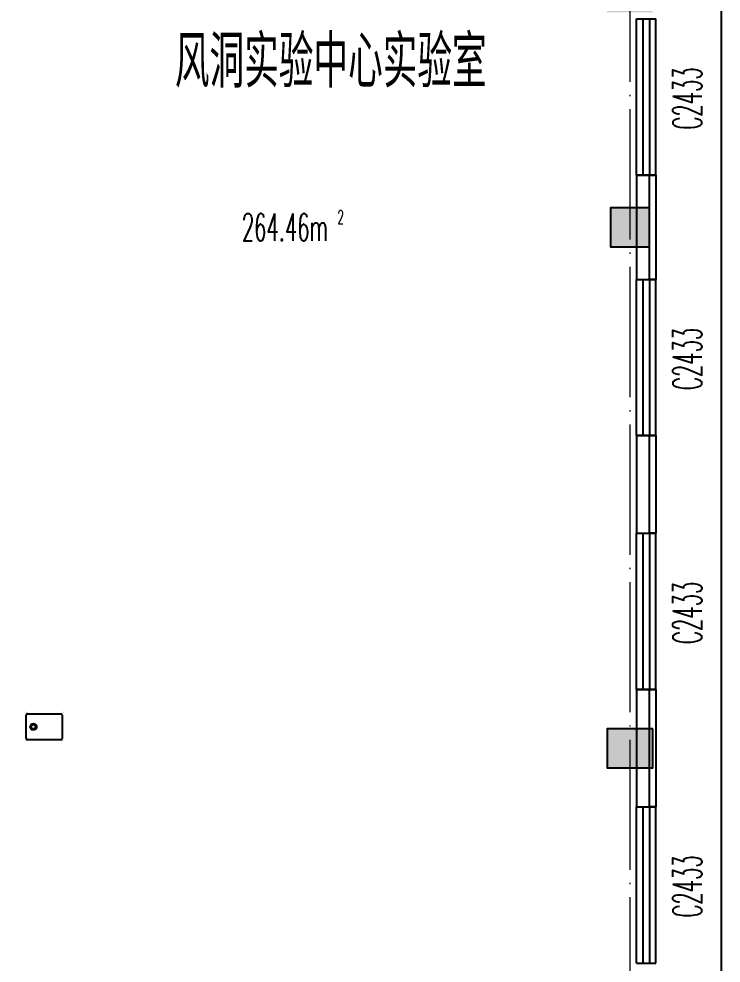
# Model space of a CAD drawing. Extents: x 1417642 to 3570900, y 124798 to 1191112.
# Drawn here: x 1579296 to 1590079, y 724233 to 738733 of the extents above; entities that cross this region are included whole.
import ezdxf

# ---------------------------------------------------------------- set-up
doc = ezdxf.new("R2010")
doc.units = 0
doc.header["$LTSCALE"] = 1000
doc.header["$MEASUREMENT"] = 0
doc.linetypes.add('DOTE', pattern=[2.42, 2, -0.2, 0.02, -0.2])
doc.layers.get('0').update_dxf_attribs({"linetype": 'CONTINUOUS'})
for name, color, linetype in [('colu', 2, 'CONTINUOUS'), ('DOTE', 1, 'DOTE'), ('SPACE', 7, 'CONTINUOUS'), ('SURFACE', 6, 'CONTINUOUS'), ('tiaozheng', 20, 'CONTINUOUS'), ('WALL', 4, 'CONTINUOUS'), ('WINDOW', 2, 'CONTINUOUS'), ('WINDOW_TEXT', 7, 'CONTINUOUS'), ('填充', 252, 'CONTINUOUS'), ('屋面轮廓', 101, 'CONTINUOUS'), ('柱填充', 8, 'CONTINUOUS'), ('水点', 3, 'CONTINUOUS')]:
    doc.layers.add(name, color=color, linetype=linetype)
doc.styles.add('_TCH_SPACE', font='ROMANS', dxfattribs={"width": 0.7, "height": 5, "bigfont": 'Z'})
doc.styles.add('_TCH_WINDOW', font='ROMANS.shx', dxfattribs={"width": 0.7, "height": 400, "bigfont": 'Z.shx'})
doc.styles.get("Standard").update_dxf_attribs({"font": 'GBENOR', "bigfont": 'GBCBIG'})

# ---------------------------------------------------------------- blocks, each defined once
blk = doc.blocks.new('M_E3')
for p, q in [((-275, -410), (-275, -50)), ((-255, -30), (255, -30)), ((275, -50), (275, -410)), ((255, -430), (-255, -430))]:
    blk.add_line(p, q)
at = {"const_width": 1.5}
for points in [[(-275, 0, 0.414214), (-305, -30, 0.414214)], [(305, -30, 0.414214), (275, 0, 0.414214)], [(-305, -430, 0.414214), (-275, -460, 0.414214)], [(275, -460, 0.414214), (305, -430, 0.414214)]]:
    blk.add_lwpolyline(points, format="xyb", dxfattribs=at)
for points in [[(-275, 0), (275, 0)], [(-305, -430), (-305, -30)], [(305, -30), (305, -430)], [(275, -460), (-275, -460)]]:
    blk.add_lwpolyline(points, dxfattribs=at)
for radius in [50, 32.5]:
    blk.add_circle((165, -230), radius)
for centre, start, end in [((-255, -50), 90, 180), ((255, -50), 0, 90), ((-255, -410), 180, 270), ((255, -410), 270, 0)]:
    blk.add_arc(centre, 20, start, end)
at = {"width": 0.8, "flags": 9}
for tag in ['XSIZE', 'YSIZE']:
    blk.add_attdef(tag, (0, 0), '', height=0.5, dxfattribs=at)
blk = doc.blocks.new('678')
at = {"layer": '柱填充'}
h = blk.add_hatch(color=256, dxfattribs=at)
h.paths.add_polyline_path([(1591630, 863580), (1591630, 864280), (1590930, 864280), (1590930, 863580)])
h.paths.add_polyline_path([(1591630, 871580), (1591630, 872280), (1590930, 872280), (1590930, 871580)])
h.paths.add_polyline_path([(1635280, 879530), (1635280, 880230), (1634580, 880230), (1634580, 879530)])
h.paths.add_polyline_path([(1658830, 893230), (1658830, 893830), (1658230, 893830), (1658230, 893230)])
h.paths.add_polyline_path([(1658880, 883230), (1658880, 883930), (1658180, 883930), (1658180, 883230)])
h.paths.add_polyline_path([(1658830, 879630), (1658830, 880230), (1658230, 880230), (1658230, 879630)])
h.paths.add_polyline_path([(1658880, 872230), (1658180, 872230), (1658180, 871630), (1658880, 871630)])
h.paths.add_polyline_path([(1658830, 863630), (1658830, 864230), (1658230, 864230), (1658230, 863630)])
h.paths.add_polyline_path([(1658830, 853630), (1658830, 854230), (1658230, 854230), (1658230, 853630)])
h.paths.add_polyline_path([(1658830, 845630), (1658830, 846230), (1658230, 846230), (1658230, 845630)])
h.paths.add_polyline_path([(1658830, 835630), (1658830, 836230), (1658230, 836230), (1658230, 835630)])
h.paths.add_polyline_path([(1648830, 893230), (1648830, 893830), (1648230, 893830), (1648230, 893230)])
h.paths.add_polyline_path([(1648830, 883230), (1648830, 883830), (1648230, 883830), (1648230, 883230)])
h.paths.add_polyline_path([(1648830, 879630), (1648830, 880230), (1648230, 880230), (1648230, 879630)])
h.paths.add_polyline_path([(1648830, 871630), (1648830, 872230), (1648230, 872230), (1648230, 871630)])
h.paths.add_polyline_path([(1648930, 863580), (1648930, 864280), (1648230, 864280), (1648230, 863580)])
h.paths.add_polyline_path([(1648930, 853580), (1648930, 854280), (1648230, 854280), (1648230, 853580)])
h.paths.add_polyline_path([(1648930, 845630), (1648930, 846330), (1648230, 846330), (1648230, 845630)])
h.paths.add_polyline_path([(1648930, 835630), (1648930, 836330), (1648230, 836330), (1648230, 835630)])
h.paths.add_polyline_path([(1645230, 891430), (1645230, 892030), (1644630, 892030), (1644630, 891430)])
h.paths.add_polyline_path([(1645280, 883230), (1645280, 883930), (1644580, 883930), (1644580, 883230)])
h.paths.add_polyline_path([(1645230, 879630), (1645230, 880230), (1644630, 880230), (1644630, 879630)])
h.paths.add_polyline_path([(1645230, 871630), (1645230, 872230), (1644630, 872230), (1644630, 871630)])
h.paths.add_polyline_path([(1645230, 863630), (1645230, 864230), (1644630, 864230), (1644630, 863630)])
h.paths.add_polyline_path([(1645230, 853630), (1645230, 854230), (1644630, 854230), (1644630, 853630)])
h.paths.add_polyline_path([(1645280, 845630), (1645280, 846330), (1644580, 846330), (1644580, 845630)])
h.paths.add_polyline_path([(1645230, 835630), (1645230, 836230), (1644630, 836230), (1644630, 835630)])
h.paths.add_polyline_path([(1635230, 893230), (1635230, 893830), (1634630, 893830), (1634630, 893230)])
h.paths.add_polyline_path([(1635230, 891430), (1635230, 892030), (1634630, 892030), (1634630, 891430)])
h.paths.add_polyline_path([(1635280, 883230), (1635280, 883930), (1634580, 883930), (1634580, 883230)])
h.paths.add_polyline_path([(1635230, 871630), (1635230, 872430), (1634630, 872430), (1634630, 871630)])
h.paths.add_polyline_path([(1635230, 853430), (1635230, 854230), (1634630, 854230), (1634630, 853430)])
h.paths.add_polyline_path([(1635330, 845630), (1635330, 846430), (1634530, 846430), (1634530, 845630)])
h.paths.add_polyline_path([(1635230, 835630), (1635230, 836230), (1634630, 836230), (1634630, 835630)])
h.paths.add_polyline_path([(1627230, 893230), (1627230, 893830), (1626630, 893830), (1626630, 893230)])
h.paths.add_polyline_path([(1627280, 883230), (1627280, 883930), (1626580, 883930), (1626580, 883230)])
h.paths.add_polyline_path([(1627230, 879630), (1627230, 880230), (1626630, 880230), (1626630, 879630)])
h.paths.add_polyline_path([(1627230, 871630), (1627230, 872430), (1626630, 872430), (1626630, 871630)])
h.paths.add_polyline_path([(1627230, 853430), (1627230, 854230), (1626630, 854230), (1626630, 853430)])
h.paths.add_polyline_path([(1627330, 845630), (1627330, 846430), (1626530, 846430), (1626530, 845630)])
h.paths.add_polyline_path([(1627230, 835630), (1627230, 836230), (1626630, 836230), (1626630, 835630)])
h.paths.add_polyline_path([(1619230, 893230), (1619230, 893830), (1618630, 893830), (1618630, 893230)])
h.paths.add_polyline_path([(1619280, 883230), (1619280, 883930), (1618580, 883930), (1618580, 883230)])
h.paths.add_polyline_path([(1619230, 879630), (1619230, 880230), (1618630, 880230), (1618630, 879630)])
h.paths.add_polyline_path([(1619230, 871630), (1619230, 872430), (1618630, 872430), (1618630, 871630)])
h.paths.add_polyline_path([(1619230, 853430), (1619230, 854230), (1618630, 854230), (1618630, 853430)])
h.paths.add_polyline_path([(1619330, 845630), (1619330, 846430), (1618530, 846430), (1618530, 845630)])
h.paths.add_polyline_path([(1619280, 835580), (1619280, 836280), (1618580, 836280), (1618580, 835580)])
h.paths.add_polyline_path([(1611230, 893230), (1611230, 893830), (1610630, 893830), (1610630, 893230)])
h.paths.add_polyline_path([(1611280, 883230), (1611280, 883930), (1610580, 883930), (1610580, 883230)])
h.paths.add_polyline_path([(1611230, 879630), (1611230, 880230), (1610630, 880230), (1610630, 879630)])
h.paths.add_polyline_path([(1611230, 871630), (1611230, 872430), (1610630, 872430), (1610630, 871630)])
h.paths.add_polyline_path([(1611230, 853430), (1611230, 854230), (1610630, 854230), (1610630, 853430)])
h.paths.add_polyline_path([(1611330, 845630), (1611330, 846430), (1610530, 846430), (1610530, 845630)])
h.paths.add_polyline_path([(1611280, 835580), (1611280, 836280), (1610580, 836280), (1610580, 835580)])
h.paths.add_polyline_path([(1603230, 893230), (1603230, 893830), (1602630, 893830), (1602630, 893230)])
h.paths.add_polyline_path([(1603280, 883230), (1603280, 883930), (1602580, 883930), (1602580, 883230)])
h.paths.add_polyline_path([(1603230, 879630), (1603230, 880230), (1602630, 880230), (1602630, 879630)])
h.paths.add_polyline_path([(1603230, 871630), (1603230, 872430), (1602630, 872430), (1602630, 871630)])
h.paths.add_polyline_path([(1603230, 853430), (1603230, 854230), (1602630, 854230), (1602630, 853430)])
h.paths.add_polyline_path([(1603330, 845630), (1603330, 846430), (1602530, 846430), (1602530, 845630)])
h.paths.add_polyline_path([(1603280, 835580), (1603280, 836280), (1602580, 836280), (1602580, 835580)])
h.paths.add_polyline_path([(1603230, 814930), (1603230, 815530), (1602630, 815530), (1602630, 814930)])
h.paths.add_polyline_path([(1595230, 893230), (1595230, 893830), (1594630, 893830), (1594630, 893230)])
h.paths.add_polyline_path([(1595230, 883230), (1595230, 883830), (1594630, 883830), (1594630, 883230)])
h.paths.add_polyline_path([(1595230, 879630), (1595230, 880230), (1594630, 880230), (1594630, 879630)])
h.paths.add_polyline_path([(1595230, 871630), (1595230, 872230), (1594630, 872230), (1594630, 871630)])
h.paths.add_polyline_path([(1595230, 863630), (1595230, 864230), (1594630, 864230), (1594630, 863630)])
h.paths.add_polyline_path([(1595230, 853630), (1595230, 854230), (1594630, 854230), (1594630, 853630)])
h.paths.add_polyline_path([(1595330, 845630), (1595330, 846330), (1594630, 846330), (1594630, 845630)])
h.paths.add_polyline_path([(1595330, 835580), (1595330, 836280), (1594630, 836280), (1594630, 835580)])
h.paths.add_polyline_path([(1591630, 893230), (1591630, 893830), (1591030, 893830), (1591030, 893230)])
h.paths.add_polyline_path([(1591680, 883230), (1591680, 883930), (1590980, 883930), (1590980, 883230)])
h.paths.add_polyline_path([(1591630, 879630), (1591630, 880230), (1591030, 880230), (1591030, 879630)])
h.paths.add_polyline_path([(1591630, 853580), (1591630, 854280), (1590930, 854280), (1590930, 853580)])
h.paths.add_polyline_path([(1591630, 845580), (1591630, 846280), (1590930, 846280), (1590930, 845580)])
h.paths.add_polyline_path([(1591630, 835630), (1591630, 836330), (1590930, 836330), (1590930, 835630)])
h.paths.add_polyline_path([(1591630, 814930), (1591630, 815530), (1591030, 815530), (1591030, 814930)])
h.paths.add_polyline_path([(1581630, 893230), (1581630, 893830), (1581030, 893830), (1581030, 893230)])
h.paths.add_polyline_path([(1581730, 883230), (1581730, 883930), (1581030, 883930), (1581030, 883230)])
h.paths.add_polyline_path([(1581630, 879630), (1581630, 880230), (1581030, 880230), (1581030, 879630)])
h.paths.add_polyline_path([(1581630, 871630), (1581630, 872230), (1581030, 872230), (1581030, 871630)])
h.paths.add_polyline_path([(1581630, 863630), (1581630, 864230), (1581030, 864230), (1581030, 863630)])
h.paths.add_polyline_path([(1581630, 853630), (1581630, 854230), (1581030, 854230), (1581030, 853630)])
h.paths.add_polyline_path([(1581630, 845630), (1581630, 846230), (1581030, 846230), (1581030, 845630)])
h.paths.add_polyline_path([(1581630, 835630), (1581630, 836230), (1581030, 836230), (1581030, 835630)])
h.paths.add_polyline_path([(1581630, 814930), (1581630, 815530), (1581030, 815530), (1581030, 814930)])
h.paths.add_polyline_path([(1603230, 830430), (1603230, 831230), (1602530, 831230), (1602530, 830430)])
h.paths.add_polyline_path([(1603230, 818530), (1603230, 819330), (1602530, 819330), (1602530, 818530)])
h.paths.add_polyline_path([(1581030, 831230), (1581030, 830430), (1581730, 830430), (1581730, 831230)])
h.paths.add_polyline_path([(1581030, 819330), (1581030, 818530), (1581730, 818530), (1581730, 819330)])
h.paths.add_polyline_path([(1591630, 830430), (1591630, 831230), (1590930, 831230), (1590930, 830430)])
h.paths.add_polyline_path([(1591630, 818530), (1591630, 819330), (1590930, 819330), (1590930, 818530)])
at = {"layer": 'colu'}
for points in [[(1658830, 879630), (1658830, 880230), (1658230, 880230), (1658230, 879630)], [(1658880, 872230), (1658180, 872230), (1658180, 871630), (1658880, 871630)]]:
    blk.add_lwpolyline(points, close=True, dxfattribs=at)
blk = doc.blocks.new('$TCHSYS$WIN2D')
for p, q in [((-0.5, 0.5), (0.5, 0.5)), ((-0.5, 0.5), (-0.5, -0.5)), ((0.5, 0.5), (0.5, -0.5)), ((0.5, 0.1667), (-0.5, 0.1667)), ((0.5, -0.1667), (-0.5, -0.1667)), ((-0.5, -0.5), (0.5, -0.5))]:
    blk.add_line(p, q)

msp = doc.modelspace()

# ---------------------------------------------------------------- linework, layer by layer
at = {"layer": 'DOTE', "lineweight": 0, "elevation": 0}
msp.add_lwpolyline([(1588678.8, 754284.5), (1588678.8, 643548.7)], dxfattribs=at)
at = {"layer": 'SURFACE'}
for p, q in [((1589078.8, 736333.2), (1588978.8, 736333.2)), ((1589078.8, 736333.2), (1589078.8, 734733.2)), ((1589078.8, 734733.2), (1588978.8, 734733.2)), ((1589078.8, 732333.2), (1588978.8, 732333.2)), ((1589078.8, 732333.2), (1589078.8, 730833.2)), ((1589078.8, 730833.2), (1588978.8, 730833.2)), ((1589078.8, 728433.2), (1588978.8, 728433.2)), ((1589078.8, 728433.2), (1589078.8, 726633.2)), ((1589078.8, 726633.2), (1588978.8, 726633.2))]:
    msp.add_line(p, q, dxfattribs=at)
at = {"layer": 'WALL'}
for p, q in [((1588778.8, 736333.2), (1588778.8, 734733.2)), ((1588978.8, 736333.2), (1588778.8, 736333.2)), ((1588978.8, 734733.2), (1588978.8, 736333.2)), ((1588778.8, 734733.2), (1588978.8, 734733.2)), ((1588778.8, 732333.2), (1588778.8, 730833.2)), ((1588978.8, 732333.2), (1588778.8, 732333.2)), ((1588978.8, 730833.2), (1588978.8, 732333.2)), ((1588778.8, 730833.2), (1588978.8, 730833.2)), ((1588778.8, 728433.2), (1588778.8, 726633.2)), ((1588978.8, 728433.2), (1588778.8, 728433.2)), ((1588978.8, 726633.2), (1588978.8, 728433.2)), ((1588778.8, 726633.2), (1588978.8, 726633.2))]:
    msp.add_line(p, q, dxfattribs=at)
at = {"layer": '屋面轮廓', "elevation": 0}
msp.add_lwpolyline([(1590078.8, 741133.2), (1590078.8, 719533.2)], dxfattribs=at)

# ---------------------------------------------------------------- block references
at = {"layer": 'tiaozheng', "color": 2}
msp.add_blockref('678', (-69851.5, -144396.9, 0), dxfattribs=at)
at = {"layer": 'WINDOW', "color": 2}
ref = msp.add_blockref('$TCHSYS$WIN2D', (1588928.8, 737533.2), dxfattribs=dict(at, xscale=-2400, yscale=-300, zscale=-2400, rotation=270))
ref.add_attrib('A', 'C2433', (1589781.8, 737034.5), dxfattribs={"layer": 'WINDOW_TEXT', "color": 2, "height": 446.25, "rotation": 90, "style": '_TCH_WINDOW', "width": 0.494118})
ref = msp.add_blockref('$TCHSYS$WIN2D', (1588928.8, 733533.2), dxfattribs=dict(at, xscale=-2400, yscale=-300, zscale=-2400, rotation=270))
ref.add_attrib('A', 'C2433', (1589781.8, 733034.5), dxfattribs={"layer": 'WINDOW_TEXT', "color": 2, "height": 446.25, "rotation": 90, "style": '_TCH_WINDOW', "width": 0.494118})
ref = msp.add_blockref('$TCHSYS$WIN2D', (1588928.8, 729633.2), dxfattribs=dict(at, xscale=-2400, yscale=-300, zscale=-2400, rotation=270))
ref.add_attrib('A', 'C2433', (1589781.8, 729134.5), dxfattribs={"layer": 'WINDOW_TEXT', "color": 2, "height": 446.25, "rotation": 90, "style": '_TCH_WINDOW', "width": 0.494118})
ref = msp.add_blockref('$TCHSYS$WIN2D', (1588928.8, 725433.2), dxfattribs=dict(at, xscale=-2400, yscale=-300, zscale=-2400, rotation=270))
ref.add_attrib('A', 'C2433', (1589781.8, 724934.5), dxfattribs={"layer": 'WINDOW_TEXT', "color": 2, "height": 446.25, "rotation": 90, "style": '_TCH_WINDOW', "width": 0.494118})
at = {"layer": '水点', "rotation": 180}
msp.add_blockref('M_E3', (1579683.8, 727633.2, 0), dxfattribs=at)

# ---------------------------------------------------------------- texts
at = {"layer": 'SPACE', "style": '_TCH_SPACE', "width": 0.525}
for s, height, p in [('264.46m', 420, (1582719.4, 735322.6, 0)), ('2', 210, (1584189.4, 735585.1, 0))]:
    msp.add_text(s, height=height, dxfattribs=at).set_placement(p)
at = {"layer": '填充', "insert": (1581691.2, 738476.8), "char_height": 800, "width": 6246.131, "attachment_point": 1, "style": '_TCH_WINDOW'}
msp.add_mtext('{\\C2;风洞实验中心实验室}', dxfattribs=at)

doc.saveas('drawing.dxf')
